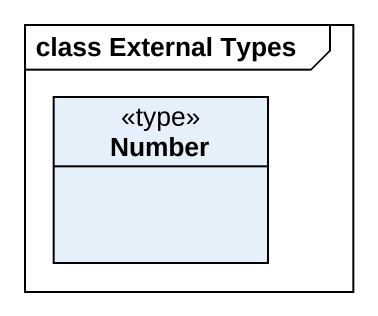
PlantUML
@startuml
mainframe class External Types
hide circle
hide empty members
class Number <<type>>
@enduml
